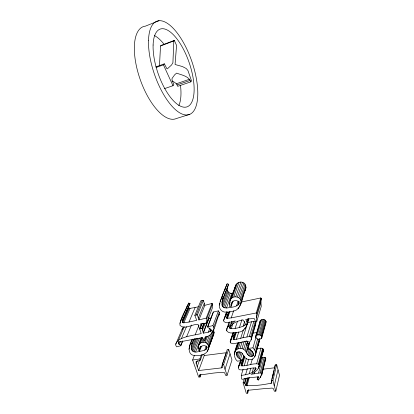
<?xml version="1.0" encoding="UTF-8"?>
<svg xmlns="http://www.w3.org/2000/svg" width="414" height="414" viewBox="0 0 414 414"><rect width="100%" height="100%" fill="white"/><g stroke="black" fill="none" stroke-linecap="round" stroke-linejoin="round"><path stroke-width="0.62" d="M257.979 376.569L257.182 379.576L258.486 380.031L261.705 374.996L265.793 358.245L265.291 357.551L264.215 357.303L261.488 357.624M261.705 374.996L265.793 358.245M171.95 81.004C174.47 81.925 176.918 83.638 177.668 86.34L190.818 81.853L191.537 80.911L187.904 70.442L186.202 68.501L182.429 66.55L175.065 64.506L176.561 45.436L174.335 40.406L173.833 40.929L172.912 62.685L171.531 65.008L167.313 68.884L166.816 68.605L164.348 63.823L155.918 66.887M204.832 305.325L203.403 300.367L200.868 300.771L194.818 315.282L196.702 320.358L188.986 322.035L183.811 322.848L182.853 322.609L182.326 321.994L182.383 320.679L190.021 303.467L188.696 303.069C185.777 310.288 180.535 317.305 179.867 325.13C184.287 330.294 192.401 323.945 198.027 324.302L199.351 328.23L200.464 327.976L200.573 323.779L206.545 323.06L212.258 308.368L212.573 303.855L211.937 303.488L204.832 305.325L198.911 319.918L206.182 318.128L206.84 318.501L206.545 323.06M174.335 40.406L161.046 45.452L160.518 45.98L159.483 65.728M184.266 326.724L178.522 340.158L176.416 342.564L175.753 344.189L175.841 345.571L176.68 346.844L180.84 345.716L180.773 345.178L179.148 344.432L178.336 343.444L178.331 342.663L179.029 342L202.57 337.622L203.688 340.945L204.754 340.774L205.018 337.167C215.296 335.609 215.301 321.357 219.404 314.267L219.285 312.415L218.457 310.867L213.236 312.016L207.574 326.755L207.595 327.288L210.819 329.301L211.243 330.631L210.907 331.216L208.361 332.168L203.331 333.151L202.177 328.654L204.257 323.36M182.326 321.994L188.618 307.524L188.686 306.22L190.021 303.467M207.31 347.004C206.809 350.793 202.234 350.591 199.47 351.522L199.584 349.328L200.397 346.725M261.72 373.883L261.198 373.18L260.096 372.916L251.06 374.308C254.589 372.424 259.221 369.614 259.216 365.101L263.397 349.551L262.579 348.484L260.97 348.107L256.882 348.79M248.902 318.428C247.536 324.41 245.223 332.007 237.786 332.282C234.283 332.716 229.009 334.31 226.655 330.755L226.763 328.959L229.046 322.392M259.107 366.835L263.283 351.274L263.397 349.551M230.764 307.416C231.364 293.071 249.037 305.128 230.764 307.416L233.056 300.931M247.023 324.452L246.941 321.802L245.745 319.406L253.466 318.366L254.413 318.713L255.464 321.585L256.815 321.347L256.401 317.678L256.846 313.47L261.353 298.442L260.779 297.951L241.393 302.023M256.401 317.678L260.898 302.608L261.353 298.442M194.031 339.004C190.652 343.956 189.084 354.441 198.353 351.646L198.151 348.666L198.466 346.187L201.763 337.772M235.261 332.473L233.077 339.113L233.377 339.48L236.399 339.278L242.987 337.72L247.717 322.563L253.891 321.357L255.262 321.657L255.94 322.449L255.614 324.669L251.101 339.92L247.903 345.307L246.558 344.883L247.8 342.45L247.919 341.607L247.21 341.203L233.072 343.77L230.567 342.973L230.2 341.452L233.211 332.406M251.101 339.92L251.422 337.679L255.94 322.449M237.646 343.144C235.685 348.852 231.876 356.04 237.258 361.148L242.92 360.475L242.604 359.43L240.451 359.352C238.376 358.131 236.368 356.144 236.306 353.592L236.699 352.599C238.619 350.963 241.724 352.066 242.728 354.244C244.136 358.001 248.022 360.718 252.079 359.388C254.248 358.296 255.516 355.895 255.681 353.525L259.837 338.719M255.443 355.129L259.93 338.636M192.432 339.128C188.924 344.474 186.093 355.673 195.884 355.693C201.354 355.874 208.527 353.861 208.62 347.227L214.116 332.297L213.391 329.725M208.366 348.873L213.857 333.932L214.116 332.297M229.434 304.202C230.531 297.376 233.801 291.047 236.083 284.558C237.16 282.928 239.018 282.131 240.922 282.037C244.679 281.81 246.904 286.105 245.626 289.355C242.123 295.829 242.816 305.506 236.316 310.065C232.502 311.654 228.254 312.658 224.124 311.99C221.05 311.235 219.027 308.218 219.275 305.097C221.138 297.775 224.165 290.757 227.146 283.823L228.512 284.195C227.415 290.711 213.707 310.961 229.532 307.592L229.434 304.202L230.065 302.443M234.795 288.956L235.162 286.716M240.648 304.13C243.748 296.595 231.136 293.676 229.894 301.371M229.786 326.967C232.771 322.692 238.122 320.752 243.096 319.918L245.026 323.07L245.217 324.426L244.881 325.311C240.43 327.665 235.111 328.882 230.091 328.504L229.594 327.976L230.194 325.771M259.216 365.101L258.372 364.015C252.726 362.923 247.122 366.318 241.419 365.821L241.124 365.531L241.29 364.708L242.345 363.083L244.188 356.935M257.182 379.576L258.207 377.863L258.108 376.88L248.798 377.842L242.2 379.317L241.517 378.898L241.269 375.384C246.418 374.779 252.266 373.713 255.681 369.423L255.873 368.45L255.516 367.974C250.066 367.472 244.669 370.758 239.194 369.702C236.668 367.249 240.622 363.228 240.529 360.418M244.358 378.536L243.106 382.883L246.32 393.3L247.738 393.176L247.236 390.992L248.338 390.252L263.18 388.736L272.184 388.089L273.328 388.534L274.394 391.251L275.848 391.121L279.497 375.224L276.697 364.698L275.269 364.863L271.465 380.647L271.853 383.048C263.563 384.761 254.124 386.215 245.709 385.46L244.529 382.727L245.771 378.38M275.848 391.121L274.249 385.864L277.965 370.018M274.249 385.864L272.929 380.492L276.697 364.698M272.014 379.234L274.208 370.126M274.503 368.915L275.269 364.863M271.015 383.561L271.744 380.523M272.474 377.485L273.794 372.015M224.937 289.919L225.651 287.093M256.846 313.47L256.256 312.963L231.203 317.895L226.882 318.294L226.593 317.993L226.841 317.041L228.942 312.208M261.198 373.18L265.291 357.551M260.287 377.635L260.758 375.829M260.096 372.916L264.215 357.303M258.486 380.031L258.802 378.826M258.207 377.863L258.527 376.657M258.559 373.014L262.714 357.411M258.419 368.279L259.092 365.785M258.372 364.015L262.579 348.484M258.905 364.475L263.097 348.935M254.626 370.67L255.479 367.56M256.721 363.621L260.97 348.107M254.155 373.707L254.667 371.839M255.681 369.423L256.023 368.181M247.437 392.208L247.934 390.407M247.738 393.176L248.731 389.569M261.291 338.574L266.073 321.424C265.333 319.241 262.3 319.039 260.629 320.229L260.085 321.036L255.666 336.297C255.303 339.221 259.376 340.049 261.291 338.574L261.834 337.757L266.088 322.428L266.073 321.424M252.25 372.403L253.456 368.051M261.834 337.757L261.415 335.945L265.69 320.643M246.252 385.786L248.447 377.998M254.75 356.744L255.79 353.038M256.137 351.807L259.769 339.697M261.415 335.945L260.711 335.314L265.007 320.022M246.951 385.905L249.3 377.516M255.666 336.297L256.219 335.485L257.26 334.952L259.775 334.905L264.096 319.624M245.709 385.46L247.908 377.682M249.244 373.775L250.822 368.186M255.681 353.525L255.459 351.926L259.107 338.988M234.738 352.273C236.13 347.863 242.133 347.087 245.067 350.363C246.853 352.914 248.348 357.432 252.333 356.263L253.213 353.183M258.688 334.771L263.035 319.499M244.824 383.685L246.418 378.091M255.459 351.926L254.553 349.897L257.705 338.828M252.333 356.263L253.202 355.704L253.549 354.472M250.739 364.548L252.317 358.979M255.686 337.306L256.043 336.085M256.219 335.485L260.629 320.229M254.553 349.897L252.954 347.822L256.137 336.779M245.59 374.768L247.375 368.574M251.122 356.438L252.535 351.512M257.26 334.952L261.643 319.691M246.946 365.329L248.736 359.161M249.839 356.242L251.443 350.705M248.736 355.683L250.527 349.535M247.696 354.627L249.321 349.1M256.815 321.347L261.281 306.236L260.898 302.608M241.269 375.384L243.09 369.2M244.198 365.795L246.377 358.4M253.202 355.704L253.627 354.824L253.528 353.68L252.504 351.729L250.294 349.732L248.007 349.525L247.701 348.484L249.704 341.752M246.651 352.914L249.383 343.718M242.92 360.475L244.208 356.175M241.419 365.821L244.188 356.594M242.076 365.929L244.829 356.692M246.164 351.952L248.721 343.377M251.422 337.679L250.724 336.877L255.262 321.657M246.558 344.883L247.665 341.219M256.256 312.963L260.779 297.951M245.067 350.363L247.831 341.188M242.987 337.72L249.311 336.561L253.891 321.357M242.604 359.43L243.898 355.134M247.8 342.45L248.162 341.234M241.124 365.531L241.864 363.073M238.661 366.561L240.922 362.648L241.667 360.19M246.915 336.851L251.552 321.668M240.451 359.352L242.314 353.22M243.655 349.219L246.258 340.67M238.324 367.798L240.57 360.418M241.988 348.536L244.239 341.219M239.147 358.498L241.031 352.371M237.983 357.406L239.685 351.905M246.247 326.434L248.483 318.966M237.056 356.19L238.392 351.916M240.12 348.298L242.206 341.602M238.304 348.557L240.213 342.471M236.497 354.964L237.455 351.91M244.798 328.949L245.176 327.743M246.941 321.802L247.888 318.796M240.705 338.285L243.385 329.808M244.881 325.311L245.259 324.105M236.306 353.592L236.694 352.371M235.701 350.606L238.216 342.699M236.86 349.344L238.976 342.652M194.461 355.248L192.613 360.009L198.689 377.133L200.04 376.994L199.693 375.384L200.164 374.867C208.226 374.106 216.496 371.995 224.554 372.688L225.708 375.42L227.089 375.281L231.98 359.963L228.647 349.307L227.286 349.494L222.22 364.687L222.748 367.394L221.236 367.927L198.679 370.535L196.174 363.502L196.029 361.727L200.298 360.164L202.311 354.782M234.272 354.27L237.76 343.304M243.096 326.31L244.633 321.497M236.399 339.278L238.743 332.023M221.868 302.401L228.512 284.195M239.458 327.464L241.993 319.649M206.648 348.795C207.947 344.624 201.09 344.784 199.941 347.91M233.988 339.604L236.358 332.359M227.089 375.281L225.004 369.21L229.977 353.954M233.077 339.113L235.504 332.483M233.377 339.48L235.757 332.24M225.004 369.21L223.612 364.517L228.647 349.307M230.2 341.452L233.206 332.639M230.246 342.388L231.25 339.371M235.126 328.385L237.517 321.186M231.002 339.268L232.978 335.619L233.977 332.613M221.236 367.927L226.308 352.712L204.242 355.522L198.679 370.535M239.427 306.965L245.983 287.492M240.762 300.352L245.756 285.619M231.24 328.706L233.066 323.318M238.081 308.823L238.485 307.638M237.967 304.937L239.178 301.397M240.042 298.794L245.067 284.082M230.091 328.504L231.317 324.918M238.769 304.093L239.168 302.913M236.585 305.723L238.205 301.004M229.594 327.976L230.614 324.99M226.763 328.959L228.062 326.672L231.1 323.582L231.918 321.197M231.1 323.582L235.338 320.964C231.773 321.207 226.577 324.674 223.741 321.321L223.679 320.317L226.727 311.747M231.203 317.895L233.667 310.769M238.894 297.619L243.955 282.933M226.655 330.755L227.069 329.56M228.062 326.672L229.713 321.895M237.429 296.9L242.532 282.234M235.773 296.688L240.922 282.037M227.493 318.387L230.003 311.271M230.986 304.916L231.819 302.562M233.801 296.988L238.997 282.353M226.593 317.993L228.487 312.658M226.882 318.294L229.19 311.773M224.393 318.257L226.417 314.852L227.472 311.897M223.679 320.317L226.655 312.021M232.14 297.78L237.372 283.145M230.821 299.198L236.083 284.558M226.505 308.042L231.819 293.34L233.004 293.148M186.134 308.885L187.278 305.755M200.04 376.994L200.919 374.582M199.693 375.384L200.133 374.184M199.791 376.285L200.448 374.479M224.838 307.881L230.194 293.195L231.819 293.34M223.519 307.338L228.916 292.667L227.4 290.55L227.338 287.802M207.352 351.336L213.857 333.932M222.556 306.427L227.985 291.777M208.62 347.227L208.33 345.555L213.847 330.641M208.33 345.555L207.626 344.169L212.724 330.46M205.949 349.519L206.84 347.129M204.718 350.177L206.275 346M213.909 329.083L213.774 327.21L219.285 312.415M221.951 305.185L227.4 290.55M200.298 360.164L199.879 358.969L201.452 354.782M197.136 366.685L199.61 360.097M213.774 327.21L212.915 325.642L218.457 310.867M210.907 331.216L211.352 330.03M207.626 344.169L206.534 343.108L209.437 335.371M220.134 301.671L227.146 283.823M198.466 346.187C198.999 343.108 202.353 341.602 205.178 342.44L207.424 336.494M219.275 305.097L219.937 303.343M221.925 298.085L222.587 296.331M210.001 331.723L210.897 329.353M204.754 340.774L206.332 336.618M196.174 363.502L197.307 360.516M208.361 332.168L209.929 328.023M199.47 351.522L201.514 346.166M204.837 339.019L205.737 336.649M203.662 342.212L204.34 340.432M201.877 342.43L203.243 338.869M199.584 349.328L200.723 346.352M207.823 326.698L213.029 313.134M203.331 333.151L209.049 318.392L208.635 316.922M198.151 348.666L198.606 347.475M200.392 343.082L202.446 337.746M195.61 351.972L201.142 337.715M203.176 332.696L208.904 317.942M202.472 330.118L205.235 323.049M194.083 351.791L199.419 338.145M206.182 318.128L211.937 303.488M206.84 318.501L212.573 303.855M192.862 351.279L197.995 338.238M178.522 340.158C185.27 335.883 193.607 335.475 201.204 333.56L199.698 329.073L201.768 328.478L203.854 323.189M199.698 329.073L200.397 327.314M201.1 325.549L201.566 324.374M200.464 327.976L202.327 323.277M191.951 350.456L196.64 338.611M191.356 349.344L195.589 338.693M191.185 346.896L194.492 338.626M189.581 346.207L192.51 339.221M188.913 349.204L189.86 346.839M195.165 334.791L198.943 325.383M198.911 319.918L198.296 318.066L204.242 303.493M182.025 329.58L183.521 327.003M198.296 318.066L197.416 314.899L203.403 300.367M194.818 315.282L196.148 315.023L202.167 300.502M186.636 336.742L191.501 325.026M180.773 345.178L182.496 341.074M180.84 345.716L182.807 341.022M181.518 338.373L186.471 326.682M179.148 344.432L180.385 341.503M188.986 322.035L195.123 307.504L198.27 306.784M178.331 342.663L178.832 341.493M178.336 343.444L179.081 341.69M175.753 344.189L182.688 327.966M244.42 292.16L245.626 289.355M183.811 322.848L190.067 308.358L195.123 307.504M182.853 322.609L189.131 308.13L188.618 307.524M182.383 320.679L188.432 306.8M179.795 323.35L188.696 303.069M262.605 352.712L263.283 351.274M180.939 320.198L182.367 317.497L183.728 317.905M265.214 360.403L265.778 359.352M218.82 315.333L219.404 314.267M254.667 326.279L255.614 324.669M164.591 88.591L172.99 85.708L173.864 84.632L172.017 79.949L172.058 78.401L174.692 74.779L176.597 73.128C181.617 75.058 188.841 76.067 190.818 81.853M156.176 67.472L163.427 64.838L164.348 63.823M159.012 20.7L145.412 26.149A48.847 20.498 70.7 0 0 139.632 77.853A48.847 20.498 70.7 0 0 176.286 118.559L189.803 114.29M160.518 45.98L173.833 40.929M176.38 83.768L189.545 79.24M177.052 84.927L190.212 80.419M207.574 326.755L212.915 325.642M209.049 318.392L211.507 317.88M192.613 360.009L199.879 358.969M274.813 367.761L263.169 369.174M252.892 333.099L256.737 332.566M247.701 348.484L252.954 347.822M222.22 364.687L223.612 364.517M271.465 380.647L272.929 380.492M243.106 382.883L244.529 382.727M196.148 315.023L197.416 314.899M226.417 314.852L227.891 315.168M249.311 336.561L250.724 336.877M189.131 308.13L190.067 308.358M221.645 298.375L223.048 298.768M190.849 343.351L192.143 343.724M240.922 362.648L242.345 363.083M232.978 335.619L234.319 336.096M228.916 292.667L230.194 293.195M201.768 328.478L202.177 328.654M259.775 334.905L260.711 335.314M205.178 342.44L206.534 343.108M163.427 64.838L172.99 85.708M203.817 354.431L204.242 355.522M213.236 312.016L213.251 312.544M260.085 321.036L260.101 322.035M154.51 35.573A40.675 17.057 70.7 0 1 164.327 44.614M180.483 85.393A40.675 17.057 70.7 0 1 178.832 105.606M153.108 45.017A41.131 16.451 71 0 0 182.931 107.019A41.131 16.451 71 0 0 184.732 51.807A41.131 16.451 71 0 0 153.108 45.017M148.502 40.722A49.395 19.768 71 0 0 184.592 114.792A49.395 19.768 71 0 0 186.279 47.952A49.395 19.768 71 0 0 148.502 40.722"/></g></svg>
